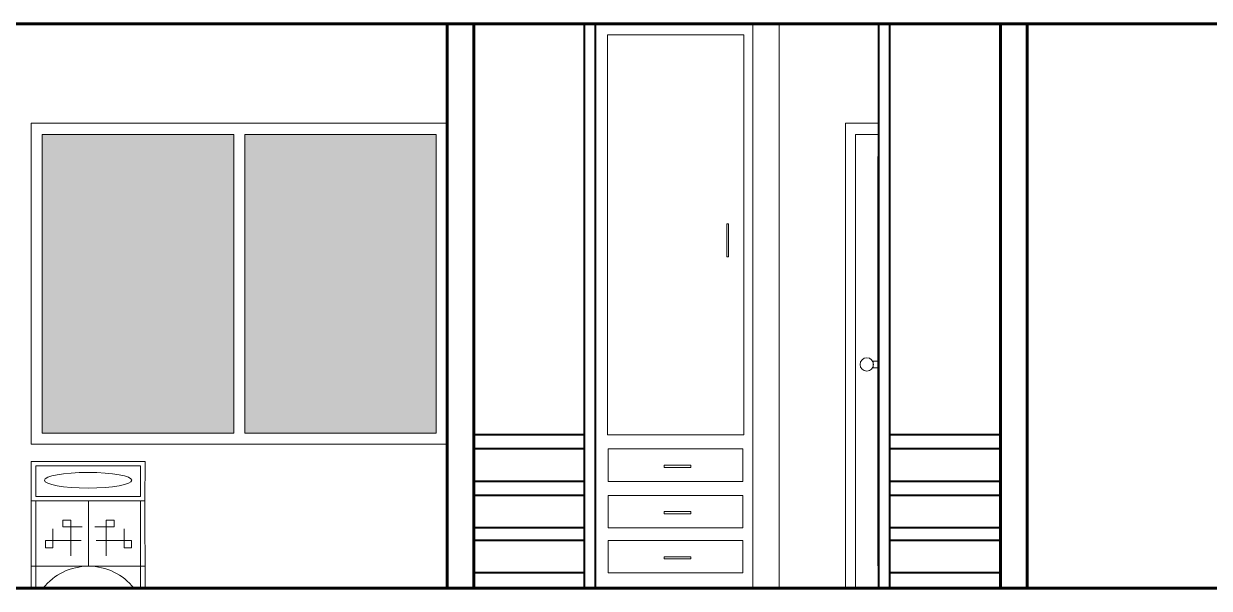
# Model space of a CAD drawing. Header units: metres. Extents: x 539 to 782, y 164 to 633.
# Drawn here: x 678.56 to 683.92, y 180.07 to 182.62 of the extents above; entities that cross this region are included whole.
import ezdxf

# ---------------------------------------------------------------- set-up
doc = ezdxf.new("R2010")
doc.units = ezdxf.units.M
for name, color, linetype, lineweight in [('Fachada1', 5, 'Continuous', 40), ('fachada2', 3, 'Continuous', 20), ('Mobiliario', 42, 'Continuous', 9), ('MURO', 4, 'Continuous', 60)]:
    doc.layers.add(name, color=color, linetype=linetype, lineweight=lineweight)
doc.layers.add('LLENO', color=7, linetype='Continuous', lineweight=9, true_color=0x9c9c9c)

# ---------------------------------------------------------------- blocks, each defined once
blk = doc.blocks.new('A$C3332655C')
for p, q in [((0.01999941258691251, 0.5517653778078966), (0.01999941258691251, 0.4144201051385608)), ((0.2585412652697414, 0.09897876175818965), (0.2585412652697414, 0.3941474239109084)), ((0.5135818619746715, 0.09931272131507285), (-1.476146280765533e-07, 0.0989783768018242)), ((0.05334265436977148, -0.0009028775675687939), (0, 0))]:
    blk.add_line(p, q)
for points in [[(0, 0), (-5.874317139387131e-07, 0.3941470394784119), (-5.874317139387131e-07, 0.5717653777974192)], [(-5.874317139387131e-07, 0.5717653777974192), (0.5137130811344832, 0.5717653777974192), (0.5131954583339393, 0.3944201051490381), (-5.874317139387131e-07, 0.3944201051490381)], [(0.01999941258691251, 0.5517653778078966), (0.4936546212993562, 0.5517653778078966), (0.4932537476997823, 0.4144201051385608), (0.01999941258691251, 0.4144201051385608)], [(0.01999999978579581, 2.980232238769531e-08), (0.01999941258691251, 0.3941470692807343), (0.01999941258691251, 0.3941470692807343)], [(0.4637130810879171, -0.0009028775675687939), (0.5137130811344832, -0.0009028775675687939), (0.5131954583339393, 0.3944201051490381)], [(0.4936868764925748, -0.0009028775675687939), (0.4936868764925748, -0.0009028775675687939), (0.4931954755447805, 0.3943939178425353)], [(0.2245029176119715, 0.2149146151205059), (0.06456526834517717, 0.2149146151205059), (0.06456526834517717, 0.1825599060684908), (0.09693331830203533, 0.1825599060684908), (0.09693331830203533, 0.2682057976780925)], [(0.1785735320299864, 0.1454426218406297), (0.1785735320299864, 0.3068120464740787), (0.1426762253977358, 0.3068120464740787), (0.1426762253977358, 0.277032574347686), (0.2304850723594427, 0.277032574347686)], [(0.3385089987423271, 0.1454426218406297), (0.3385089987423271, 0.3068120464740787), (0.3744063053745776, 0.3068120464740787), (0.3744063053745776, 0.277032574347686), (0.2865974584128708, 0.277032574347686)], [(0.292579613160342, 0.2149146151205059), (0.4525172621943057, 0.2149146151205059), (0.4525172621943057, 0.1825599060684908), (0.4201492124702781, 0.1825599060684908), (0.4201492124702781, 0.2682057976780925)]]:
    blk.add_lwpolyline(points)
blk.add_arc((0.2585278677288443, -0.1617163661576342), 0.2606951282554359, 38.08750073305065, 141.9124992669494)
blk.add_ellipse((0.2566265801433474, 0.4872274773952086), major_axis=(0.1976269731362663, 0), ratio=0.1776939482895271)
blk = doc.blocks.new('A$C508C044E')
blk.add_line((-0.8825923723703681, -2.842170943040401e-13), (-0.8825923723703679, 2.549999999999715))
blk.add_lwpolyline([(0, 0.133821580405538), (0, 0), (-0.8825923723703681, -2.842170943040401e-13), (-0.8825923723703679, 2.549999999999715), (3.061616997868345e-18, 2.549999999999716), (0, 0)])
for points in [[(-0.814812575210226, 0.6924706135187648), (-0.04999999999995453, 0.6924706135184238), (-0.04999999999993223, 2.499999999999476), (-0.8148125752102037, 2.499999999999817)], [(-0.1357056152834275, 1.496235306759047), (-0.1357056152834275, 1.646235306759138), (-0.1457056152834184, 1.646235306759138), (-0.1457056152834184, 1.496235306759047)], [(-0.8115978338778405, 0.6287920822470028), (-0.05450142218546716, 0.6287920822466617), (-0.05450142218546716, 0.4823311748197625), (-0.8115978338778405, 0.4823311748201036)], [(-0.3479508735046011, 0.5555616285335532), (-0.497950873504692, 0.5555616285335532), (-0.497950873504692, 0.5455616285335623), (-0.3479508735046011, 0.5455616285335623)], [(-0.8115978338778405, 0.418652793812555), (-0.05450142218546716, 0.418652793812214), (-0.05450142218546716, 0.2721918863853148), (-0.8115978338778405, 0.2721918863856558)], [(-0.3479508735046011, 0.3454223400991054), (-0.497950873504692, 0.3454223400991054), (-0.497950873504692, 0.3354223400991145), (-0.3479508735046011, 0.3354223400991145)], [(-0.8115978338778405, 0.2148812533203568), (-0.05450142218546716, 0.2148812533200157), (-0.05450142218546716, 0.06842034589300283), (-0.8115978338778405, 0.06842034589334389)], [(-0.3479508735046011, 0.1416507996069072), (-0.497950873504692, 0.1416507996069072), (-0.497950873504692, 0.1316507996069163), (-0.3479508735046011, 0.1316507996069163)]]:
    blk.add_lwpolyline(points, close=True)

msp = doc.modelspace()

# ---------------------------------------------------------------- hatches: boundary and pattern name
at = {"layer": 'Mobiliario'}
h = msp.add_hatch(color=256, dxfattribs=at)
h.dxf.hatch_style = 1
h.set_gradient(color1=(51, 51, 51), color2=(224, 224, 224), one_color=1, tint=0.8799999952316284, name='CURVED')
h.paths.add_polyline_path([(679.5127941504296, 182.1163914829892), (678.6477941504295, 182.1163914829892), (678.6477941504295, 180.7663914829891), (679.5127941504296, 180.7663914829891)])
h.paths.add_polyline_path([(680.4277941504297, 182.1163914829892), (679.5627941504296, 182.1163914829892), (679.5627941504296, 180.7663914829891), (680.4277941504297, 180.7663914829891)])

# ---------------------------------------------------------------- linework, layer by layer
at = {"layer": 'Fachada1'}
for p, q in [((681.0977941513385, 180.0663914829832), (681.0977941513385, 182.6163914829835)), ((681.1477941513384, 180.0663914829832), (681.1477941513384, 182.6163914829835)), ((682.4277941504295, 180.0663914829836), (682.4277941504295, 182.6163914829839)), ((682.4777941504294, 180.0663914829836), (682.4777941504294, 182.6163914829839)), ((681.0977941513386, 180.7588620965026), (680.5977941504295, 180.7588620965026)), ((682.9777941513385, 180.7588620965025), (682.4777941504294, 180.7588620965025)), ((681.1003802447772, 180.6951835652308), (680.6003802438681, 180.6951835652308)), ((682.980380244777, 180.6951835652308), (682.480380243868, 180.6951835652308)), ((681.1003802447772, 180.5487226578039), (680.6003802438681, 180.5487226578039)), ((682.980380244777, 180.5487226578039), (682.480380243868, 180.5487226578039)), ((681.1003802447772, 180.4850442767964), (680.6003802438681, 180.4850442767964)), ((682.980380244777, 180.4850442767963), (682.480380243868, 180.4850442767963)), ((681.1003802447772, 180.3385833693695), (680.6003802438681, 180.3385833693695)), ((682.980380244777, 180.3385833693694), (682.480380243868, 180.3385833693694)), ((681.1003802447772, 180.2812727363042), (680.6003802438681, 180.2812727363042)), ((682.980380244777, 180.2812727363041), (682.480380243868, 180.2812727363041)), ((681.1003802447772, 180.1348118288772), (680.6003802438681, 180.1348118288772)), ((682.980380244777, 180.1348118288771), (682.480380243868, 180.1348118288771))]:
    msp.add_line(p, q, dxfattribs=at)
at = {"layer": 'fachada2'}
for p, q in [((681.8577941504296, 180.0663914829838), (681.8577941504296, 182.6163914829839)), ((681.9777941504295, 180.0663914829838), (681.9777941504295, 182.6163914829839)), ((682.4277941504295, 182.1663914829891), (682.2777941504294, 182.1663914829891)), ((682.2777941504294, 182.1663914829891), (682.2777941504294, 180.0663914829892)), ((682.2777941504294, 182.1663914829891), (682.4277941504295, 182.1663914829892)), ((682.4277941504295, 182.1163914829888), (682.3228119960941, 182.1163914829888)), ((682.3228119960941, 182.1163914829888), (682.3228119960941, 180.0663914829889)), ((682.4277941504295, 182.0163914829889), (682.4228119960942, 182.0163914829889)), ((682.4228119960942, 182.0163914829889), (682.422811996094, 180.1663914829888)), ((682.4277941504295, 181.0913914829889), (682.4018739454323, 181.0913914829889)), ((682.4018739454323, 181.0913914829889), (682.4018739454323, 181.0613914829888)), ((682.4018739454323, 181.0613914829888), (682.4277941504295, 181.0613914829889)), ((682.422811996094, 180.1663914829888), (682.4277941504295, 180.1663914829888))]:
    msp.add_line(p, q, dxfattribs=at)
msp.add_lwpolyline([(680.4777941504296, 182.1663914829891), (680.4777941504296, 180.7163914829891), (678.5977941504295, 180.7163914829891), (678.5977941504295, 182.1663914829891)], close=True, dxfattribs=at)
msp.add_circle((682.3732252896864, 181.0769486408633), 0.03, dxfattribs=at)
at = {"layer": 'LLENO'}
for points in [[(679.5127941504296, 182.1163914829892), (678.6477941504295, 182.1163914829892), (678.6477941504295, 180.7663914829891), (679.5127941504296, 180.7663914829891)], [(680.4277941504297, 182.1163914829892), (679.5627941504296, 182.1163914829892), (679.5627941504296, 180.7663914829891), (680.4277941504297, 180.7663914829891)]]:
    msp.add_lwpolyline(points, close=True, dxfattribs=at)
at = {"layer": 'Mobiliario'}
msp.add_line((681.0977941513385, 182.6163914829835), (681.0977941513386, 180.0663914829837), dxfattribs=at)
at = {"layer": 'MURO'}
for p, q in [((687.5977941504294, 182.6163914829839), (673.9777941504293, 182.6163914829839)), ((680.4777941504294, 180.0663914829836), (680.4777941504294, 182.6163914829839)), ((680.5977941504295, 180.0663914829836), (680.5977941504295, 182.6163914829839)), ((682.9777941504293, 180.0663914829838), (682.9777941504294, 182.6163914829839)), ((682.9777941504295, 180.0663914829836), (682.9777941504294, 182.6163914829839)), ((683.0977941504294, 180.0663914829838), (683.0977941504293, 182.6163914829839)), ((683.0977941504295, 180.0663914829836), (683.0977941504295, 182.6163914829841)), ((687.5977941504294, 180.0663914829839), (673.9777941504293, 180.0663914829835))]:
    msp.add_line(p, q, dxfattribs=at)

# ---------------------------------------------------------------- block references
at = {"layer": 'Mobiliario', "xscale": 0.8044483742641358}
msp.add_blockref('A$C508C044E', (681.8577941504296, 180.0663914829838), dxfattribs=at)
at = {"layer": 'Mobiliario'}
msp.add_blockref('A$C3332655C', (678.5981860724348, 180.0663914829836), dxfattribs=at)

doc.saveas('drawing.dxf')
